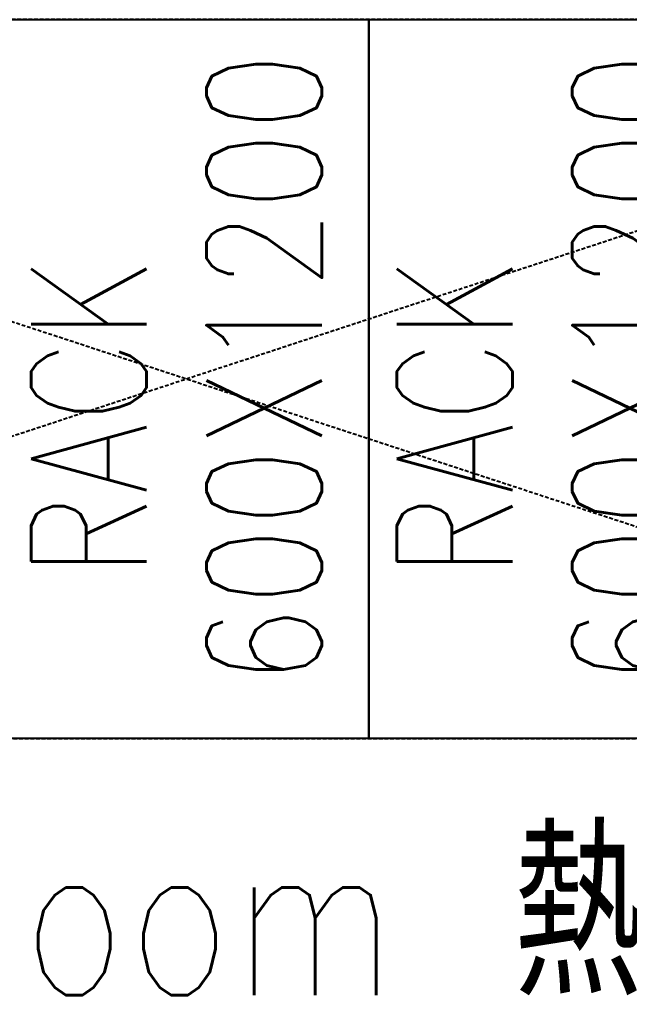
# Model space of a CAD drawing. Extents: x 225000 to 2157367, y 208400 to 840900.
# Drawn here: x 508573 to 509590, y 393673 to 395302 of the extents above; entities that cross this region are included whole.
import ezdxf

# ---------------------------------------------------------------- set-up
doc = ezdxf.new("R2010")
doc.units = 0
doc.header["$LTSCALE"] = 10
doc.linetypes.add('XFDP20-DC-PH1$0$HIDDEN2', pattern=[0.1875, 0.125, -0.0625])
doc.layers.add('XFDP20-DC-PH1$0$A-EQ (PH1)', color=15, linetype='XFDP20-DC-PH1$0$HIDDEN2')
doc.layers.add('XFM2Q20-DC$0$RACK-DC1-600X1200', color=6, linetype='Continuous')
doc.styles.add('XFM2Q20-DC$0$XOL30-HVAC-EQ-L194205$0$Standard', font='txt.shx', dxfattribs={"width": 0.8, "bigfont": 'chineset.shx'})

# ---------------------------------------------------------------- blocks, each defined once
blk = doc.blocks.new('XFDP20-DC-PH1')
at = {"layer": 'XFDP20-DC-PH1$0$A-EQ (PH1)', "ltscale": 5}
for p, q in [((510675.6, 194102.3, 0), (507025.6, 195302.3, 0)), ((507025.6, 194102.3, 0), (510675.6, 195302.3, 0))]:
    blk.add_line(p, q, dxfattribs=at)
blk.add_lwpolyline([(510675.6, 195302.3), (507025.6, 195302.3), (507025.6, 194102.3), (510675.6, 194102.3)], close=True, dxfattribs=at)
blk = doc.blocks.new('XFM2Q20-DC')
at = {"layer": 'XFM2Q20-DC$0$RACK-DC1-600X1200'}
for points in [[(509155.6, 194102.3), (508545.6, 194102.3), (508545.6, 195302.3), (509155.6, 195302.3)], [(509765.6, 194102.3), (509155.6, 194102.3), (509155.6, 195302.3), (509765.6, 195302.3)]]:
    blk.add_lwpolyline(points, close=True, dxfattribs=at)
at = {"color": 53, "style": 'XFM2Q20-DC$0$XOL30-HVAC-EQ-L194205$0$Standard', "width": 0.8}
for s, p in [('600X1200', (509077.4, 194191.2, 0)), ('600X1200', (509687.4, 194191.2, 0)), ('RACK', (508785, 194371.2, 0)), ('RACK', (509395, 194371.2, 0))]:
    blk.add_text(s, height=192.55, rotation=90, dxfattribs=at).set_placement(p)
blk.add_text('NVR Room 熱通道', height=269.575, dxfattribs=at).set_placement((507626.1, 193673.8, 0))

msp = doc.modelspace()

# ---------------------------------------------------------------- block references
for name in ['XFDP20-DC-PH1', 'XFM2Q20-DC']:
    msp.add_blockref(name, (0, 200000))

doc.saveas('drawing.dxf')
